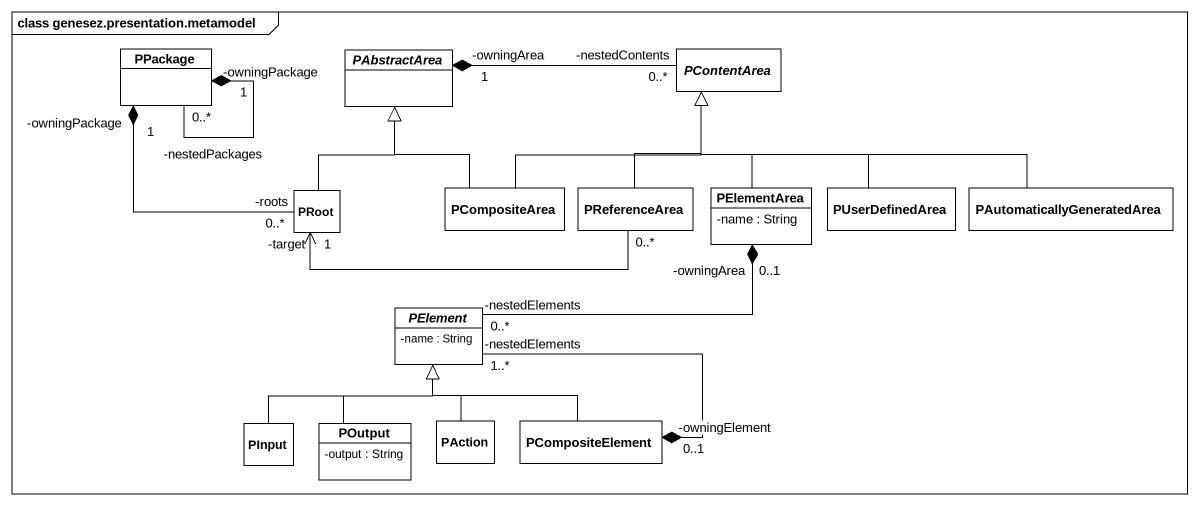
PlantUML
@startuml
mainframe class genesez.presentation.metamodel
hide circle
hide empty members
skinparam classAttributeIconSize 0
class PPackage
abstract class PAbstractArea
abstract class PContentArea
class PRoot
class PCompositeArea
class PReferenceArea
class PElementArea {
  -name : String
}
class PUserDefinedArea
class PAutomaticallyGeneratedArea
abstract class PElement {
  -name : String
}
class PInput
class POutput {
  -output : String
}
class PAction
class PCompositeElement
PPackage "1\n-owningPackage" *-- "0..*\n-nestedPackages" PPackage
PPackage "1\n-owningPackage" *-- "0..*\n-roots" PRoot
PAbstractArea "1\n-owningArea" *-right- "0..*\n-nestedContents" PContentArea
PRoot -up-|> PAbstractArea
PCompositeArea -up-|> PAbstractArea
PCompositeArea -up-|> PContentArea
PReferenceArea -up-|> PContentArea
PReferenceArea "0..*" -left-> "1\n-target" PRoot
PElementArea -up-|> PContentArea
PElementArea "0..1\n-owningArea" *-left- "0..*\n-nestedElements" PElement
PUserDefinedArea -up-|> PContentArea
PAutomaticallyGeneratedArea -left-|> PContentArea
PInput -up-|> PElement
POutput -up-|> PElement
PAction -up-|> PElement
PCompositeElement -up-|> PElement
PCompositeElement "0..1\n-owningElement" *-up- "1..*\n-nestedElements" PElement
@enduml
